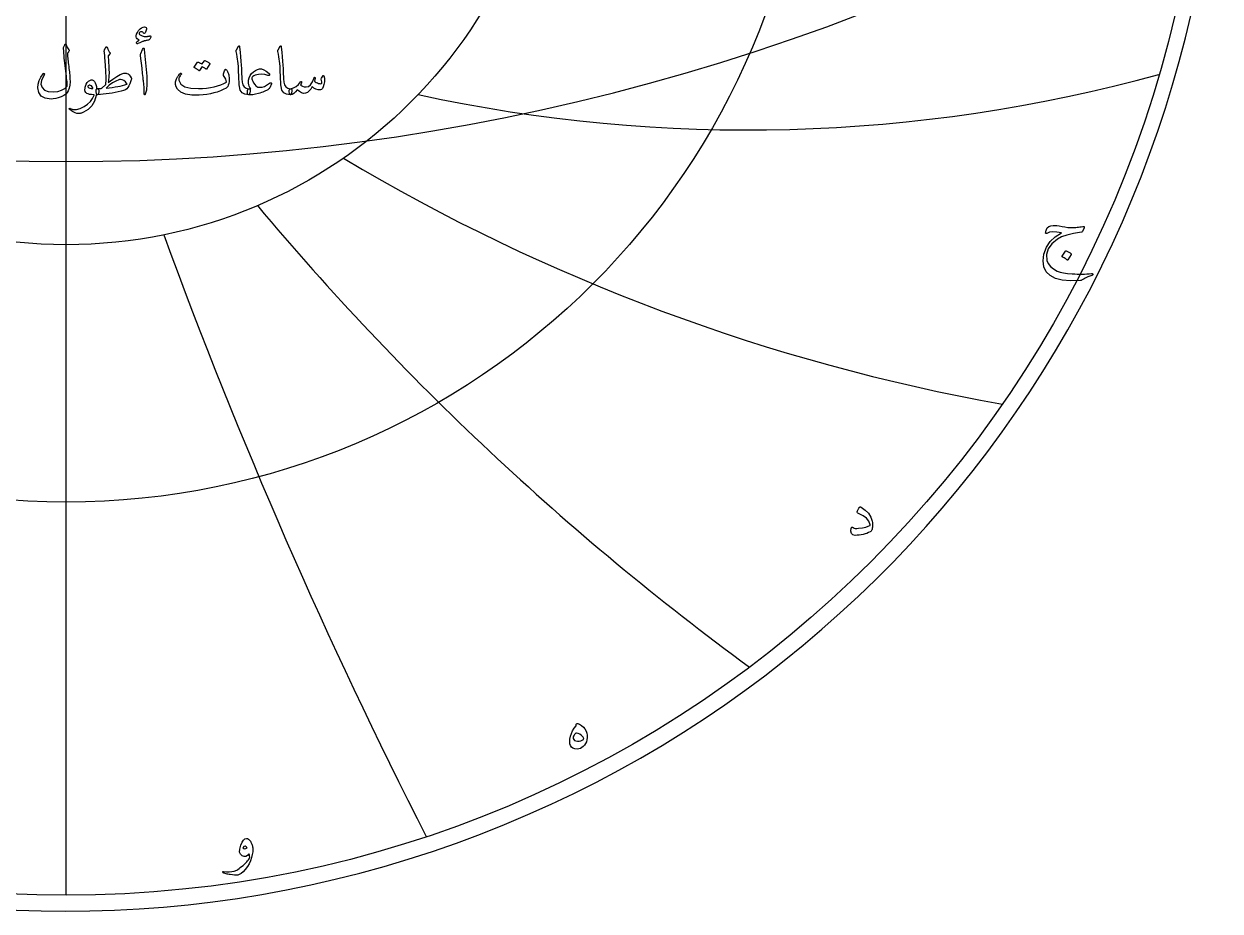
# Model space of a CAD drawing. Header units: millimetres. Extents: x -57 to 57, y -57 to 58.
# Drawn here: x -2.1 to 56.6, y -56.6 to -13.1 of the extents above; entities that cross this region are included whole.
import ezdxf

# ---------------------------------------------------------------- set-up
doc = ezdxf.new("R2010")
doc.units = ezdxf.units.MM
for name, color, linetype in [('CUT_OUTER', 1, 'Continuous'), ('ENGRAVE', 7, 'Continuous'), ('ENGRAVE_FINE', 8, 'Continuous'), ('TEXT', 5, 'Continuous')]:
    doc.layers.add(name, color=color, linetype=linetype)

msp = doc.modelspace()

# ---------------------------------------------------------------- linework, layer by layer
at = {"layer": 'CUT_OUTER'}
msp.add_arc((-0.0002, -0.0001), 56.5799, 134.296617, 87.801785, dxfattribs=at)
at = {"layer": 'ENGRAVE'}
for points in [[(0, -55.8), (0, 55.8)], [(0, -55.8), (0, -23.9096)]]:
    msp.add_lwpolyline(points, dxfattribs=at)
for radius in [55.8, 36.5261, 23.9096]:
    msp.add_circle((0, 0), radius, dxfattribs=at)
for centre, radius, start, end in [((33.4204, 57.8859), 76.1699, 257.748266, 285.350766), ((62.7513, 62.7513), 95.9667, 239.187147, 259.889022), ((114.9332, 66.3567), 137.6481, 219.929865, 233.731116), ((255.9179, 68.573), 267.4516, 200.119644, 207.020269)]:
    msp.add_arc(centre, radius, start, end, dxfattribs=at)
at = {"layer": 'ENGRAVE_FINE'}
msp.add_arc((0, 88.6225), 108.4546, 239.147014, 300.852986, dxfattribs=at)
at = {"layer": 'TEXT'}
for points in [[(4.0441, -13.8767), (4.0011, -13.8848), (3.9612, -13.8924), (3.9244, -13.8996), (3.8907, -13.9064), (3.8603, -13.913), (3.8334, -13.9196), (3.81, -13.9262), (3.7901, -13.9328), (3.7698, -13.9403), (3.7455, -13.9497), (3.717, -13.961), (3.6844, -13.9741), (3.6477, -13.9892), (3.6069, -14.0067), (3.5619, -14.0264), (3.5129, -14.0483), (3.4928, -14.0549), (3.4757, -14.0549), (3.4615, -14.0483), (3.4502, -14.0351), (3.4433, -14.0027), (3.4625, -13.965), (3.5077, -13.9219), (3.5788, -13.8734), (3.5244, -13.8425), (3.4831, -13.8091), (3.4551, -13.7732), (3.4402, -13.7348), (3.4374, -13.6624), (3.4551, -13.5838), (3.4935, -13.4991), (3.5525, -13.4081), (3.6228, -13.3266), (3.6952, -13.2703), (3.7696, -13.2392), (3.8461, -13.2332), (3.8888, -13.2439), (3.9179, -13.2662), (3.9334, -13.3), (3.9352, -13.3454), (3.9278, -13.3945), (3.9154, -13.4395), (3.8981, -13.4803), (3.8758, -13.517), (3.8536, -13.5428), (3.833, -13.5541), (3.814, -13.551), (3.7966, -13.5335), (3.7768, -13.5073), (3.7538, -13.4881), (3.7273, -13.476), (3.6976, -13.4708), (3.6665, -13.4708), (3.6391, -13.4774), (3.6154, -13.4906), (3.5953, -13.5104), (3.5807, -13.5343), (3.5764, -13.5566), (3.5824, -13.5772), (3.5986, -13.5962), (3.6597, -13.6414), (3.734, -13.6746), (3.8214, -13.6958), (3.922, -13.7051), (3.9308, -13.7048), (3.9406, -13.7039), (3.9514, -13.7023), (3.9633, -13.7002), (3.9762, -13.6976), (3.9901, -13.6948), (4.0051, -13.6918), (4.021, -13.6886), (4.0384, -13.6854), (4.0541, -13.6824), (4.0681, -13.6796), (4.0804, -13.6771), (4.0914, -13.6749), (4.1011, -13.6734), (4.1095, -13.6724), (4.1167, -13.6721), (4.1304, -13.6736), (4.1415, -13.6779), (4.1502, -13.6851), (4.1563, -13.6952), (4.1603, -13.7049), (4.1621, -13.7142), (4.1619, -13.7231), (4.1596, -13.7315), (4.1277, -13.7913), (4.0978, -13.8355), (4.0699, -13.8639), (4.0441, -13.8767)], [(-0.061, -14.1011), (-0.0553, -14.091), (-0.0479, -14.0838), (-0.0388, -14.0795), (-0.0281, -14.078), (-0.0173, -14.0799), (-0.0083, -14.0854), (-0.0008, -14.0947), (0.0049, -14.1077), (0.0357, -14.1834), (0.0685, -14.2488), (0.1033, -14.3039), (0.1402, -14.3486), (0.1512, -14.3647), (0.1543, -14.3833), (0.1495, -14.4043), (0.137, -14.4278), (0.1289, -14.4392), (0.1213, -14.4501), (0.1141, -14.4606), (0.1073, -14.4707), (0.1009, -14.4802), (0.0949, -14.4889), (0.0893, -14.4967), (0.0841, -14.5037), (0.0755, -14.5165), (0.0693, -14.5318), (0.0656, -14.5495), (0.0643, -14.5697), (0.0683, -14.6267), (0.0734, -14.6889), (0.0798, -14.7563), (0.0875, -14.8288), (0.0961, -14.9064), (0.1056, -14.9892), (0.1159, -15.0772), (0.1271, -15.1703), (0.1395, -15.2632), (0.1506, -15.3506), (0.1602, -15.4324), (0.1683, -15.5086), (0.1752, -15.5794), (0.1811, -15.6451), (0.1859, -15.7056), (0.1898, -15.761), (0.1941, -15.925), (0.1807, -16.0803), (0.1495, -16.2269), (0.1006, -16.3649), (0.053, -16.446), (-0.0206, -16.5208), (-0.1202, -16.5895), (-0.2459, -16.652), (-0.382, -16.7038), (-0.5099, -16.7403), (-0.6295, -16.7615), (-0.7409, -16.7675), (-1.0197, -16.7292), (-1.2194, -16.624), (-1.3398, -16.452), (-1.3811, -16.2131), (-1.3666, -16.0351), (-1.32, -15.8608), (-1.2412, -15.6903), (-1.1303, -15.5234), (-1.1218, -15.5137), (-1.1129, -15.5077), (-1.1036, -15.5055), (-1.0939, -15.5069), (-1.0836, -15.5108), (-1.0758, -15.516), (-1.0704, -15.5224), (-1.0676, -15.53), (-1.0655, -15.5414), (-1.0659, -15.5523), (-1.0688, -15.5628), (-1.0741, -15.5729), (-1.1498, -15.7204), (-1.202, -15.846), (-1.2307, -15.9497), (-1.2358, -16.0316), (-1.1808, -16.208), (-1.0618, -16.3311), (-0.8788, -16.401), (-0.6319, -16.4177), (-0.4094, -16.3936), (-0.2203, -16.3377), (-0.0646, -16.25), (0.0578, -16.1306), (0.0552, -16.073), (0.0507, -16.0056), (0.0444, -15.9286), (0.0363, -15.8419), (0.0261, -15.7452), (0.0136, -15.6385), (-0.0011, -15.5217), (-0.0182, -15.3947), (-0.0342, -15.2637), (-0.0495, -15.1348), (-0.0639, -15.008), (-0.0776, -14.8832), (-0.0901, -14.7605), (-0.1015, -14.6398), (-0.1116, -14.5212), (-0.1204, -14.4047), (-0.1336, -14.2925), (-0.133, -14.2797), (-0.1312, -14.2678), (-0.1281, -14.2566), (-0.1237, -14.2463)], [(1.952, -14.2199), (1.9598, -14.2115), (1.9668, -14.2059), (1.973, -14.2032), (1.9783, -14.2034), (1.9847, -14.2063), (1.9907, -14.2117), (1.9963, -14.2195), (2.0015, -14.2298), (2.0224, -14.2744), (2.0423, -14.3156), (2.0612, -14.3536), (2.079, -14.3882), (2.096, -14.4192), (2.1124, -14.446), (2.1282, -14.4687), (2.1433, -14.4872), (2.1545, -14.5025), (2.1582, -14.5186), (2.1545, -14.5355), (2.1433, -14.5532), (2.0773, -14.6357), (2.0689, -14.6499), (2.0633, -14.6662), (2.0606, -14.6846), (2.0609, -14.705), (2.0716, -14.8607), (2.0807, -14.9979), (2.0881, -15.1165), (2.0938, -15.2165), (2.0982, -15.2982), (2.1013, -15.3617), (2.1031, -15.4071), (2.1037, -15.4343), (2.103, -15.5148), (2.1009, -15.5911), (2.0973, -15.6633), (2.0922, -15.7313), (2.0859, -15.7953), (2.0786, -15.8551), (2.0702, -15.9108), (2.0609, -15.9623), (2.285, -15.7907), (2.4791, -15.6587), (2.6431, -15.5663), (2.7769, -15.5135), (2.8366, -15.4995), (2.89, -15.4937), (2.9372, -15.4962), (2.9782, -15.5069), (3.0362, -15.537), (3.0913, -15.5845), (3.1435, -15.6492), (3.1928, -15.7313), (3.2004, -15.7509), (3.2035, -15.7734), (3.202, -15.7988), (3.196, -15.827), (3.1633, -15.9285), (3.1243, -16.025), (3.0791, -16.1166), (3.0277, -16.2032), (2.9778, -16.2589), (2.9073, -16.3072), (2.8161, -16.348), (2.7043, -16.3814), (2.5547, -16.4145), (2.4061, -16.4445), (2.2585, -16.4714), (2.112, -16.4953), (1.9667, -16.5158), (1.8228, -16.5328), (1.6804, -16.5463), (1.5395, -16.5563), (1.5236, -16.5518), (1.5089, -16.5382), (1.4955, -16.5155), (1.4833, -16.4837), (1.4726, -16.4447), (1.4668, -16.407), (1.466, -16.3705), (1.4702, -16.3352), (1.4794, -16.3045), (1.4941, -16.2816), (1.5141, -16.2665), (1.5395, -16.2593), (1.5732, -16.2575), (1.605, -16.2552), (1.635, -16.2525), (1.6632, -16.2494), (1.6895, -16.2463), (1.7139, -16.2436), (1.7365, -16.2414), (1.7572, -16.2395), (1.9421, -16.0613), (1.9437, -16.0536), (1.9453, -16.0436), (1.947, -16.0313), (1.9486, -16.0168), (1.9503, -16), (1.952, -15.9809), (1.9536, -15.9595), (1.9552, -15.9359), (1.9567, -15.9102), (1.9577, -15.8827), (1.9583, -15.8533), (1.9585, -15.8221), (1.9585, -15.7892), (1.9585, -15.7548), (1.9585, -15.719), (1.9585, -15.6818), (1.9581, -15.6397), (1.9569, -15.5894), (1.9548, -15.5308), (1.952, -15.464), (1.9482, -15.3894), (1.9437, -15.3073), (1.9383, -15.2178), (1.9322, -15.1208), (1.9179, -14.9057), (1.9049, -14.7355), (1.8932, -14.6103), (1.8826, -14.5301), (1.8742, -14.4786), (1.8686, -14.4394), (1.8659, -14.4126), (1.8661, -14.3981), (1.8762, -14.3709), (1.8864, -14.3453), (1.8968, -14.3214), (1.9074, -14.2991), (1.9182, -14.2781), (1.9293, -14.2579), (1.9405, -14.2385), (1.952, -14.2199)], [(3.7438, -14.3453), (3.7754, -14.2843), (3.8008, -14.2628), (3.82, -14.281), (3.833, -14.3387), (3.9089, -15.1472), (3.954, -15.6435), (3.9641, -16.0399), (3.9392, -16.3365), (3.8791, -16.5332), (3.8682, -16.5493), (3.8585, -16.558), (3.8501, -16.5592), (3.8428, -16.553), (3.8371, -16.5433), (3.833, -16.5307), (3.8305, -16.5153), (3.8297, -16.4969), (3.8297, -16.354), (3.823, -16.2024), (3.8099, -16.0421), (3.7901, -15.8732), (3.7857, -15.8291), (3.7727, -15.7099), (3.7511, -15.5156), (3.7207, -15.2462), (3.6482, -14.6489), (3.6465, -14.6172), (3.6482, -14.5879), (3.6531, -14.5611), (3.6613, -14.5367)], [(8.4562, -14.1803), (8.4626, -14.1704), (8.4686, -14.1638), (8.4742, -14.1605), (8.4794, -14.1605), (8.4872, -14.1648), (8.4942, -14.1778), (8.5004, -14.1995), (8.5057, -14.2298), (8.533, -14.4763), (8.5552, -14.7042), (8.5726, -14.9135), (8.5849, -15.1043), (8.5929, -15.2675), (8.6002, -15.4137), (8.6069, -15.543), (8.613, -15.6554), (8.6183, -15.7509), (8.6225, -15.8295), (8.6257, -15.8912), (8.6278, -15.9359), (8.6571, -16.07), (8.7219, -16.1686), (8.8221, -16.2317), (8.9578, -16.2593), (8.9956, -16.2692), (9.0197, -16.2923), (9.0302, -16.3286), (9.0271, -16.3781), (9.0117, -16.4561), (8.995, -16.5118), (8.977, -16.5452), (8.9578, -16.5563), (8.7669, -16.5312), (8.6262, -16.4557), (8.5359, -16.3299), (8.4958, -16.1537), (8.4896, -16.0695), (8.4839, -15.985), (8.4788, -15.9003), (8.4744, -15.8155), (8.4704, -15.7304), (8.4666, -15.6451), (8.463, -15.5596), (8.4596, -15.4739), (8.4534, -15.3105), (8.4447, -15.1633), (8.4336, -15.0324), (8.42, -14.9179), (8.4039, -14.8078), (8.3853, -14.6906), (8.3643, -14.5661), (8.3407, -14.4344), (8.3377, -14.4107), (8.3383, -14.389), (8.3426, -14.3694), (8.3506, -14.3519)], [(10.4989, -14.1803), (10.5053, -14.1704), (10.5113, -14.1638), (10.5169, -14.1605), (10.5221, -14.1605), (10.5299, -14.1648), (10.5369, -14.1778), (10.5431, -14.1995), (10.5484, -14.2298), (10.5757, -14.4763), (10.5979, -14.7042), (10.6153, -14.9135), (10.6276, -15.1043), (10.6356, -15.2675), (10.6429, -15.4137), (10.6496, -15.543), (10.6557, -15.6554), (10.661, -15.7509), (10.6652, -15.8295), (10.6684, -15.8912), (10.6705, -15.9359), (10.6998, -16.07), (10.7646, -16.1686), (10.8648, -16.2317), (11.0005, -16.2593), (11.0383, -16.2692), (11.0624, -16.2923), (11.0729, -16.3286), (11.0698, -16.3781), (11.0544, -16.4561), (11.0377, -16.5118), (11.0197, -16.5452), (11.0005, -16.5563), (10.8096, -16.5312), (10.6689, -16.4557), (10.5786, -16.3299), (10.5385, -16.1537), (10.5323, -16.0695), (10.5266, -15.985), (10.5215, -15.9003), (10.5171, -15.8155), (10.5131, -15.7304), (10.5093, -15.6451), (10.5057, -15.5596), (10.5023, -15.4739), (10.4961, -15.3105), (10.4874, -15.1633), (10.4763, -15.0324), (10.4627, -14.9179), (10.4466, -14.8078), (10.428, -14.6906), (10.407, -14.5661), (10.3834, -14.4344), (10.3804, -14.4107), (10.381, -14.389), (10.3853, -14.3694), (10.3933, -14.3519)], [(6.7798, -14.8898), (6.784, -14.8857), (6.7897, -14.8832), (6.7972, -14.8824), (6.8062, -14.8832), (6.8387, -14.8954), (6.8702, -14.9088), (6.9006, -14.9234), (6.93, -14.9393), (6.9586, -14.9566), (6.9865, -14.9756), (7.0138, -14.9962), (7.0405, -15.0185), (7.0457, -15.0253), (7.048, -15.0325), (7.0474, -15.0402), (7.0438, -15.0482), (6.8854, -15.299), (6.8811, -15.3023), (6.8747, -15.3023), (6.8663, -15.299), (6.8558, -15.2924), (6.8485, -15.2863), (6.8368, -15.278), (6.8205, -15.2674), (6.7996, -15.2545), (6.7741, -15.2391), (6.7435, -15.2211), (6.7081, -15.2003), (6.6676, -15.1769), (6.5422, -15.3716), (6.5365, -15.3776), (6.529, -15.379), (6.52, -15.3759), (6.5092, -15.3683), (6.5, -15.3617), (6.4853, -15.3518), (6.4653, -15.3386), (6.4399, -15.3221), (6.4088, -15.3023), (6.3715, -15.2792), (6.328, -15.2528), (6.2782, -15.2231), (6.2731, -15.2182), (6.2708, -15.2132), (6.2714, -15.2083), (6.275, -15.2033), (6.4367, -14.9624), (6.4408, -14.9583), (6.4465, -14.9558), (6.454, -14.955), (6.463, -14.9558), (6.4907, -14.9648), (6.5175, -14.9752), (6.5435, -14.9871), (6.5686, -15.0004), (6.593, -15.0149), (6.6165, -15.0305), (6.6392, -15.0471), (6.661, -15.0647)], [(1.4734, -16.5926), (1.3961, -16.8642), (1.2664, -17.0917), (1.0843, -17.2751), (0.8498, -17.4143), (0.817, -17.4284), (0.7846, -17.4411), (0.7526, -17.4524), (0.721, -17.4622), (0.6901, -17.4703), (0.66, -17.4766), (0.6307, -17.481), (0.6022, -17.4836), (0.5313, -17.4735), (0.4373, -17.4366), (0.3201, -17.3729), (0.1799, -17.2823), (0.1648, -17.2693), (0.1559, -17.2567), (0.1532, -17.2446), (0.1568, -17.2328), (0.1646, -17.2237), (0.1749, -17.2196), (0.1877, -17.2204), (0.2029, -17.2262), (0.3488, -17.2734), (0.5123, -17.2732), (0.6936, -17.2256), (0.8926, -17.1305), (1.0552, -17.0202), (1.1897, -16.8904), (1.2961, -16.7413), (1.3744, -16.5728), (1.3738, -16.5668), (1.372, -16.5621), (1.3689, -16.5586), (1.3645, -16.5563), (1.2509, -16.5497), (1.1542, -16.5365), (1.0744, -16.5167), (1.0114, -16.4903), (0.9628, -16.4495), (0.9322, -16.393), (0.9199, -16.3208), (0.9256, -16.2329), (0.9275, -16.2213), (0.9298, -16.2094), (0.9325, -16.1973), (0.9355, -16.1851), (0.9391, -16.1724), (0.943, -16.1591), (0.9473, -16.1452), (0.952, -16.1306), (0.9908, -16.0364), (1.0379, -15.9582), (1.0931, -15.8961), (1.1566, -15.8501), (1.2216, -15.825), (1.2812, -15.8254), (1.3355, -15.8514), (1.3843, -15.9029), (1.427, -15.9747), (1.4594, -16.058), (1.4815, -16.1529), (1.4932, -16.2593), (1.4997, -16.2592), (1.506, -16.2589), (1.5121, -16.2584), (1.518, -16.2577), (1.5239, -16.2569), (1.53, -16.2564), (1.5363, -16.2561), (1.5427, -16.256), (1.565, -16.2608), (1.5823, -16.275), (1.5947, -16.2987), (1.6021, -16.3319), (1.6052, -16.3684), (1.6046, -16.4053), (1.6003, -16.4427), (1.5922, -16.4804), (1.5817, -16.5136), (1.57, -16.5373), (1.557, -16.5516), (1.5427, -16.5563), (1.4801, -16.5563), (1.4796, -16.5623), (1.4784, -16.5703), (1.4763, -16.5804), (1.4734, -16.5926)], [(2.6615, -15.8105), (2.6447, -15.8111), (2.6276, -15.813), (2.6101, -15.8161), (2.5922, -15.8204), (2.43, -15.8841), (2.2704, -15.973), (2.1132, -16.0871), (1.9585, -16.2263), (2.113, -16.2119), (2.2597, -16.195), (2.3985, -16.1756), (2.5294, -16.1537), (2.6526, -16.1292), (2.7679, -16.1017), (2.8753, -16.0714), (2.9749, -16.0382), (2.9842, -16.0343), (2.989, -16.0291), (2.9892, -16.0227), (2.9848, -16.0151), (2.9139, -15.9281), (2.8363, -15.865), (2.7522, -15.8258), (2.6615, -15.8105)], [(7.8556, -15.3287), (7.8778, -15.3566), (7.8981, -15.3873), (7.9166, -15.4209), (7.9332, -15.4574), (7.9479, -15.4966), (7.9608, -15.5383), (7.9719, -15.5824), (7.981, -15.629), (7.993, -15.7227), (7.9959, -15.8155), (7.9897, -15.9075), (7.9744, -15.9986), (7.9513, -16.0799), (7.9216, -16.1455), (7.8853, -16.1954), (7.8424, -16.2296), (7.7063, -16.3016), (7.5619, -16.3657), (7.4093, -16.422), (7.2484, -16.4705), (7.0793, -16.5107), (6.9019, -16.5423), (6.7163, -16.5652), (6.5224, -16.5794), (6.159, -16.5757), (5.8608, -16.525), (5.6277, -16.4272), (5.4598, -16.2824), (5.391, -16.1692), (5.3592, -16.0473), (5.3646, -15.9167), (5.407, -15.7775), (5.4214, -15.7475), (5.438, -15.7169), (5.4569, -15.6856), (5.478, -15.6538), (5.5014, -15.6213), (5.5271, -15.5882), (5.555, -15.5545), (5.5852, -15.5201), (5.5954, -15.5104), (5.6059, -15.5044), (5.6168, -15.5022), (5.6281, -15.5036), (5.6358, -15.5065), (5.6422, -15.5119), (5.6473, -15.5197), (5.6512, -15.53), (5.6531, -15.5397), (5.6521, -15.549), (5.6482, -15.5579), (5.6413, -15.5663), (5.6131, -15.5999), (5.5877, -15.6348), (5.5652, -15.6709), (5.5456, -15.7082), (5.5322, -15.7439), (5.525, -15.7783), (5.524, -15.8115), (5.5291, -15.8435), (5.6323, -16.0302), (5.8261, -16.1611), (6.1108, -16.2364), (6.4861, -16.256), (6.6925, -16.2481), (6.8892, -16.2309), (7.0761, -16.2044), (7.2534, -16.1686), (7.4212, -16.1235), (7.5797, -16.0692), (7.7289, -16.0055), (7.8688, -15.9326), (7.8552, -15.8646), (7.8243, -15.7891), (7.776, -15.7062), (7.7104, -15.6158), (7.7084, -15.6072), (7.7088, -15.5911), (7.7117, -15.5676), (7.7171, -15.5366), (7.7185, -15.5335), (7.7195, -15.5308), (7.7201, -15.5286), (7.7203, -15.5267), (7.7311, -15.4846), (7.7467, -15.4376), (7.7674, -15.3856), (7.7929, -15.3287), (7.8043, -15.3114), (7.8185, -15.3056), (7.8356, -15.3114), (7.8556, -15.3287)], [(10.0699, -16.0184), (9.9809, -16.2164), (9.9695, -16.236), (9.9586, -16.2519), (9.9481, -16.2641), (9.9379, -16.2725), (9.8866, -16.3077), (9.8315, -16.3406), (9.7727, -16.3712), (9.7102, -16.3996), (9.6442, -16.4261), (9.5749, -16.4511), (9.5023, -16.4747), (9.4264, -16.4969), (9.2845, -16.5316), (9.1592, -16.553), (9.0502, -16.5613), (8.9578, -16.5563), (8.9226, -16.5402), (8.8993, -16.5085), (8.8879, -16.461), (8.8885, -16.3979), (8.897, -16.341), (8.9092, -16.2989), (8.9251, -16.2717), (8.9446, -16.2593), (8.9479, -16.2593), (8.9512, -16.2593), (8.9545, -16.2593), (8.9578, -16.2593), (8.9824, -16.2618), (9.0065, -16.2626), (9.0302, -16.2618), (9.0535, -16.2593), (9.0135, -16.2001), (8.9826, -16.1347), (8.9607, -16.0632), (8.9479, -15.9854), (8.9461, -15.8462), (8.9702, -15.7222), (9.0203, -15.6135), (9.0964, -15.5201), (9.1944, -15.4329), (9.2903, -15.3658), (9.3842, -15.319), (9.4759, -15.2924), (9.5749, -15.2926), (9.6871, -15.3295), (9.8125, -15.4032), (9.9511, -15.5135), (9.9668, -15.5306), (9.9742, -15.549), (9.9734, -15.5686), (9.9643, -15.5894), (9.9514, -15.6055), (9.9355, -15.6142), (9.9167, -15.6154), (9.895, -15.6092), (9.7397, -15.5643), (9.584, -15.5482), (9.4279, -15.561), (9.2713, -15.6026), (9.2093, -15.6288), (9.1616, -15.6579), (9.1284, -15.6899), (9.1096, -15.7247), (9.1051, -15.7689), (9.1179, -15.8254), (9.148, -15.8943), (9.1954, -15.9755), (9.2532, -16.0576), (9.3076, -16.1191), (9.3588, -16.1599), (9.4066, -16.1801), (9.5108, -16.1904), (9.6154, -16.1785), (9.7204, -16.1442), (9.8257, -16.0877), (9.9215, -16.0217), (9.9709, -15.9904), (10.0105, -15.9722), (10.0402, -15.9673), (10.06, -15.9755), (10.0681, -15.9856), (10.0724, -15.9961), (10.073, -16.0071), (10.0699, -16.0184)], [(12.601, -15.6158), (12.6083, -15.6109), (12.6167, -15.6125), (12.6264, -15.6208), (12.6373, -15.6356), (12.6491, -15.6608), (12.658, -15.6967), (12.664, -15.7433), (12.667, -15.8006), (12.6681, -15.8658), (12.6646, -15.9293), (12.6565, -15.9912), (12.6439, -16.0514), (12.6072, -16.1686), (12.5664, -16.2527), (12.5214, -16.3039), (12.4723, -16.322), (12.3562, -16.3152), (12.2488, -16.2849), (12.15, -16.2311), (12.0598, -16.1537), (11.998, -16.2756), (11.9245, -16.3707), (11.8396, -16.439), (11.743, -16.4804), (11.6418, -16.4895), (11.5393, -16.4639), (11.4355, -16.4037), (11.3305, -16.3088), (11.2456, -16.4171), (11.1622, -16.4944), (11.0806, -16.5408), (11.0005, -16.5563), (10.9845, -16.5472), (10.9692, -16.52), (10.9548, -16.4746), (10.9411, -16.4111), (10.9362, -16.3484), (10.9444, -16.3022), (10.9659, -16.2725), (11.0005, -16.2593), (11.1528, -16.2249), (11.286, -16.1578), (11.4003, -16.0582), (11.4955, -15.926), (11.5007, -15.9188), (11.5063, -15.9136), (11.5123, -15.9105), (11.5186, -15.9095), (11.5265, -15.9103), (11.5335, -15.9128), (11.5397, -15.9169), (11.545, -15.9227), (11.5481, -15.9405), (11.5409, -15.9706), (11.5234, -16.0131), (11.4955, -16.0679), (11.5321, -16.1102), (11.5888, -16.1413), (11.6657, -16.1613), (11.7628, -16.1702), (11.8839, -16.1448), (11.9897, -16.0621), (12.0803, -15.9221), (12.1555, -15.7247), (12.1593, -15.7146), (12.1638, -15.7074), (12.1692, -15.7031), (12.1753, -15.7016), (12.1846, -15.7024), (12.1927, -15.7049), (12.1995, -15.709), (12.205, -15.7148), (12.2092, -15.7231), (12.2116, -15.7313), (12.2125, -15.7396), (12.2116, -15.7478), (12.1786, -15.8864), (12.2172, -15.9207), (12.2636, -15.9508), (12.3179, -15.9768), (12.3799, -15.9986), (12.4404, -16.0128), (12.4864, -16.0159), (12.5179, -16.0079), (12.535, -15.9887), (12.5406, -15.9594), (12.5375, -15.9178), (12.5258, -15.8637), (12.5053, -15.7973), (12.5089, -15.7785), (12.526, -15.742), (12.5567, -15.6878), (12.601, -15.6158)], [(1.315, -16.223), (1.2804, -16.1626), (1.2424, -16.1199), (1.2012, -16.0949), (1.1566, -16.0877), (1.13, -16.0947), (1.1063, -16.1059), (1.0855, -16.1211), (1.0675, -16.1405), (1.0618, -16.1508), (1.061, -16.162), (1.0651, -16.1739), (1.0741, -16.1867), (1.1082, -16.2166), (1.1575, -16.237), (1.222, -16.248), (1.3018, -16.2494), (1.3101, -16.2478), (1.315, -16.2428), (1.3167, -16.2346), (1.315, -16.223)], [(49.9106, -23.0779), (49.8261, -23.2679), (49.8184, -23.2805), (49.8094, -23.2899), (49.799, -23.2963), (49.7874, -23.2996), (49.3969, -23.3612), (49.0702, -23.4369), (48.8073, -23.5267), (48.6082, -23.6305), (48.329, -23.8582), (48.1497, -24.1083), (48.0703, -24.3809), (48.0907, -24.6759), (48.1528, -24.8357), (48.2579, -24.9769), (48.4062, -25.0997), (48.5976, -25.2039), (48.732, -25.2506), (48.8994, -25.2884), (49.0999, -25.3175), (49.3333, -25.3377), (49.4574, -25.3436), (49.5797, -25.3474), (49.7002, -25.3489), (49.819, -25.3483), (49.9356, -25.3456), (50.0496, -25.3412), (50.1609, -25.3351), (50.2696, -25.3271), (50.2951, -25.3254), (50.3154, -25.3271), (50.3303, -25.3324), (50.34, -25.3412), (50.3453, -25.352), (50.347, -25.3632), (50.3453, -25.3749), (50.34, -25.387), (50.3362, -25.3935), (50.3316, -25.3989), (50.3265, -25.4031), (50.3206, -25.4063), (50.3144, -25.4091), (50.3079, -25.4121), (50.3012, -25.4152), (50.2942, -25.4187), (50.1928, -25.451), (50.1033, -25.4847), (50.0256, -25.5196), (49.9598, -25.5559), (49.9177, -25.5821), (49.8793, -25.6043), (49.8447, -25.6226), (49.8138, -25.6369), (49.787, -25.6479), (49.7649, -25.6563), (49.7474, -25.662), (49.7346, -25.6651), (49.2532, -25.6829), (48.844, -25.6483), (48.507, -25.5614), (48.2421, -25.4222), (48.0507, -25.2312), (47.9376, -24.9927), (47.9028, -24.7067), (47.9464, -24.3732), (48.0617, -24.0373), (48.2421, -23.7511), (48.4876, -23.5146), (48.7982, -23.3278), (48.5782, -23.2858), (48.3864, -23.2759), (48.2227, -23.2981), (48.0872, -23.3524), (48.0753, -23.3568), (48.0643, -23.3595), (48.0542, -23.3603), (48.045, -23.3595), (48.0373, -23.3566), (48.0318, -23.3515), (48.0285, -23.3443), (48.0274, -23.3348), (48.0322, -23.291), (48.0397, -23.2477), (48.0498, -23.2048), (48.0626, -23.1623), (48.1074, -23.0798), (48.1787, -23.0189), (48.2764, -22.9795), (48.4005, -22.9617), (48.479, -22.9624), (48.5774, -22.9714), (48.6955, -22.9888), (48.8334, -23.0145), (48.9758, -23.0402), (49.1071, -23.0576), (49.2275, -23.0666), (49.3368, -23.0673), (49.3894, -23.065), (49.445, -23.0616), (49.5038, -23.0571), (49.5656, -23.0515), (49.6305, -23.0445), (49.6985, -23.0361), (49.7695, -23.026), (49.8437, -23.0145), (49.8861, -23.0132), (49.9114, -23.0233), (49.9196, -23.0449), (49.9106, -23.0779)], [(49.0024, -24.2183), (49.0068, -24.2139), (49.013, -24.2113), (49.0209, -24.2104), (49.0306, -24.2113), (49.099, -24.239), (49.1634, -24.2729), (49.2239, -24.3129), (49.2805, -24.3591), (49.286, -24.3662), (49.2884, -24.3732), (49.2877, -24.3803), (49.284, -24.3873), (49.1186, -24.6548), (49.1124, -24.6612), (49.1045, -24.6627), (49.0948, -24.6594), (49.0834, -24.6513), (49.0735, -24.6443), (49.0578, -24.6337), (49.0365, -24.6196), (49.0094, -24.602), (48.9762, -24.5809), (48.9364, -24.5563), (48.89, -24.5281), (48.837, -24.4964), (48.8299, -24.4911), (48.8264, -24.4859), (48.8264, -24.4806), (48.8299, -24.4753)], [(38.7931, -37.0053), (38.8071, -36.9634), (38.8208, -36.9256), (38.8344, -36.8921), (38.8477, -36.8627), (38.8606, -36.8373), (38.8728, -36.8156), (38.8843, -36.7977), (38.8952, -36.7835), (38.9121, -36.7699), (38.9313, -36.7642), (38.9526, -36.7664), (38.9762, -36.7765), (39.1845, -36.9162), (39.3449, -37.0783), (39.4573, -37.2629), (39.5218, -37.4699), (39.5308, -37.5291), (39.5367, -37.587), (39.5396, -37.6435), (39.5394, -37.6987), (39.5358, -37.7522), (39.5288, -37.8034), (39.5182, -37.8525), (39.5042, -37.8994), (39.4916, -37.9244), (39.4751, -37.9469), (39.4547, -37.9667), (39.4302, -37.9838), (39.3462, -38.025), (39.2595, -38.0604), (39.1702, -38.0901), (39.0782, -38.1141), (38.9841, -38.1328), (38.8882, -38.1466), (38.7905, -38.1557), (38.691, -38.1598), (38.5731, -38.14), (38.501, -38.0736), (38.4746, -37.9605), (38.4939, -37.8008), (38.5005, -37.7834), (38.5098, -37.77), (38.5216, -37.7605), (38.5362, -37.755), (38.5487, -37.7566), (38.5617, -37.7612), (38.5751, -37.7689), (38.589, -37.7797), (38.6319, -37.8028), (38.6902, -37.8158), (38.7639, -37.8186), (38.853, -37.8114), (39.0463, -37.7832), (39.2041, -37.7515), (39.3262, -37.7163), (39.4126, -37.6776), (39.417, -37.6723), (39.4197, -37.6635), (39.4206, -37.6512), (39.4197, -37.6354), (39.3601, -37.469), (39.2446, -37.3221), (39.0732, -37.1945), (38.8459, -37.0862), (38.8162, -37.0706), (38.7975, -37.0519), (38.7898, -37.0301), (38.7931, -37.0053)], [(25.0265, -47.4031), (25.0566, -47.3892), (25.0907, -47.3863), (25.1288, -47.3945), (25.1708, -47.4136), (25.2753, -47.4836), (25.3635, -47.5632), (25.4354, -47.6525), (25.4911, -47.7515), (25.5296, -47.8547), (25.5501, -47.9601), (25.5525, -48.0677), (25.5369, -48.1775), (25.5085, -48.2776), (25.4691, -48.3667), (25.4187, -48.4448), (25.3573, -48.5119), (25.288, -48.5658), (25.2139, -48.6043), (25.1349, -48.6274), (25.0511, -48.6351), (24.9415, -48.6271), (24.8522, -48.5963), (24.7831, -48.5427), (24.7343, -48.4661), (24.705, -48.373), (24.6947, -48.2663), (24.7033, -48.146), (24.7308, -48.012), (24.7754, -47.873), (24.8355, -47.741), (24.911, -47.616), (25.0018, -47.4981), (25.0049, -47.4926), (25.0071, -47.4831), (25.0084, -47.4697), (25.0089, -47.4523), (25.01, -47.4334), (25.0133, -47.4189), (25.0188, -47.4088), (25.0265, -47.4031)], [(25.3609, -48.1599), (25.3756, -48.1414), (25.3776, -48.1176), (25.3668, -48.0886), (25.3433, -48.0543), (25.2616, -47.9654), (25.1822, -47.9029), (25.105, -47.8668), (25.03, -47.8571), (24.9943, -47.8635), (24.9613, -47.8827), (24.931, -47.9146), (24.9033, -47.9592), (24.881, -48.0074), (24.8672, -48.0499), (24.8617, -48.0866), (24.8645, -48.1176), (24.8892, -48.1746), (24.9314, -48.2153), (24.9913, -48.2397), (25.0687, -48.2479), (25.1543, -48.2424), (25.2315, -48.2259), (25.3004, -48.1984), (25.3609, -48.1599)], [(8.5612, -53.3557), (8.6255, -53.2066), (8.695, -53.1005), (8.7698, -53.0376), (8.8499, -53.0178), (8.9, -53.0266), (8.9484, -53.053), (8.9951, -53.097), (9.04, -53.1586), (9.0615, -53.1943), (9.0804, -53.2308), (9.0967, -53.2682), (9.1104, -53.3065), (9.122, -53.3458), (9.1324, -53.3865), (9.1414, -53.4286), (9.1491, -53.4719), (9.1563, -53.5685), (9.15, -53.6822), (9.1299, -53.8131), (9.0963, -53.9612), (9.0466, -54.1145), (8.9784, -54.2613), (8.8917, -54.4014), (8.7865, -54.5349), (8.6763, -54.6513), (8.578, -54.7365), (8.4915, -54.7904), (8.4169, -54.813), (8.3408, -54.817), (8.2532, -54.8148), (8.1542, -54.8064), (8.0438, -54.7919), (7.9878, -54.7828), (7.936, -54.773), (7.8884, -54.7625), (7.8449, -54.7514), (7.8054, -54.7401), (7.7697, -54.729), (7.7377, -54.7181), (7.7094, -54.7074), (7.6927, -54.6982), (7.6812, -54.6881), (7.6751, -54.6771), (7.6742, -54.6652), (7.6797, -54.6533), (7.6892, -54.6458), (7.7026, -54.6427), (7.72, -54.6441), (7.8557, -54.6573), (7.9884, -54.6581), (8.1179, -54.6467), (8.2444, -54.6229), (8.2835, -54.6108), (8.3267, -54.5921), (8.3741, -54.5668), (8.4257, -54.5349), (8.4815, -54.4964), (8.5414, -54.4513), (8.6056, -54.3996), (8.6739, -54.3413), (8.7408, -54.2811), (8.8006, -54.2234), (8.8534, -54.1684), (8.8992, -54.1161), (8.9377, -54.0661), (8.9687, -54.0184), (8.9922, -53.9728), (9.0083, -53.9295), (8.999, -53.8639), (8.9889, -53.8151), (8.9779, -53.783), (8.966, -53.7676), (8.8945, -53.8518), (8.8138, -53.8969), (8.7238, -53.9029), (8.6246, -53.8697), (8.5428, -53.7979), (8.5049, -53.6884), (8.5111, -53.541), (8.5612, -53.3557)], [(8.8816, -53.486), (8.8296, -53.4231), (8.776, -53.3997), (8.7205, -53.416), (8.6633, -53.4719), (8.71, -53.5097), (8.7619, -53.5247), (8.8191, -53.5168), (8.8816, -53.486)]]:
    msp.add_lwpolyline(points, close=True, dxfattribs=at)

doc.saveas('drawing.dxf')
